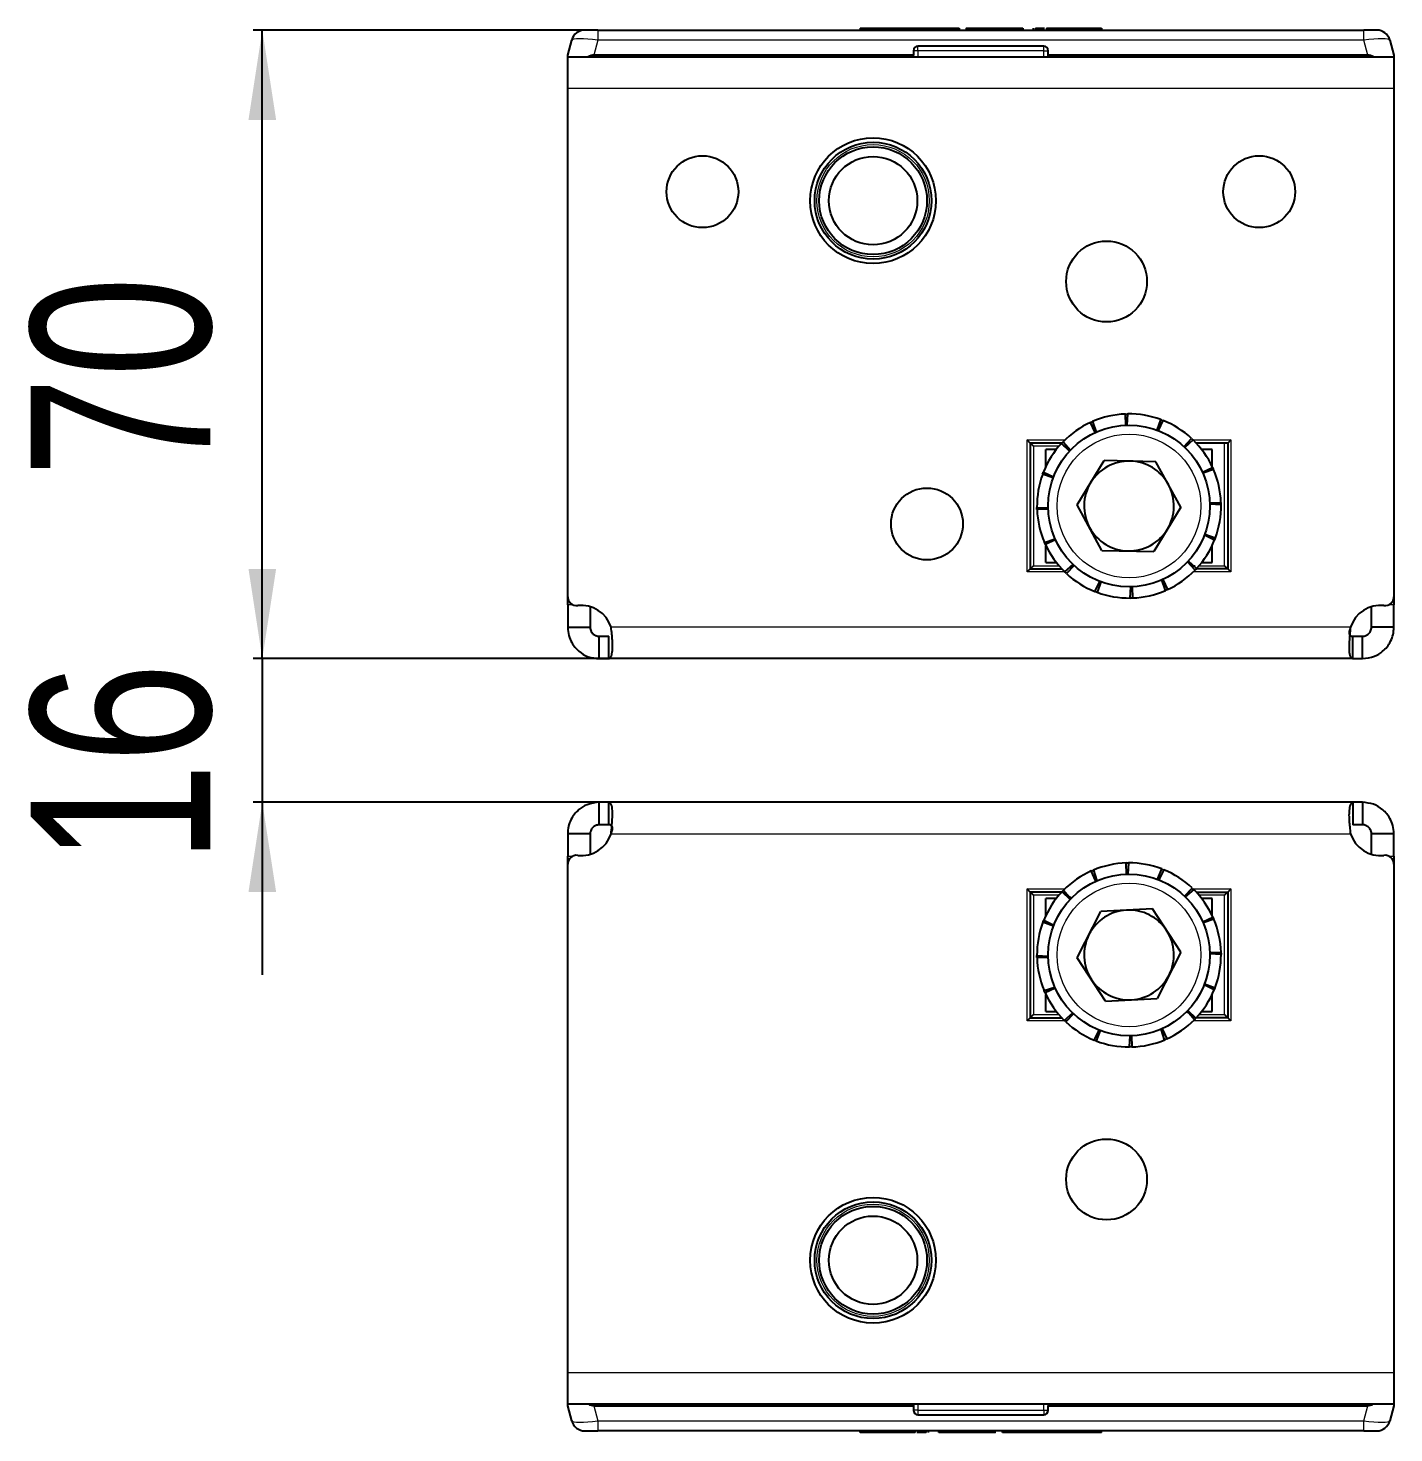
# Model space of a CAD drawing. Header units: millimetres. Extents: x 0 to 788, y 43 to 588.
# Drawn here: x 3.3 to 155.4, y 43.1 to 199.5 of the extents above; entities that cross this region are included whole.
import ezdxf

# ---------------------------------------------------------------- set-up
doc = ezdxf.new("R2010")
doc.units = ezdxf.units.MM
doc.layers.add('FORMAT', color=7, linetype='Continuous')
doc.styles.add('SLDTEXTSTYLE0', font='TXT', dxfattribs={"width": 0.75})
doc.dimstyles.new('SLDDIMSTYLE0', dxfattribs={"dimtxt": 20, "dimasz": 10, "dimexe": 0, "dimexo": 0.0625, "dimgap": 5, "dimtad": 2, "dimdec": 1, "dimrnd": 1e-09, "dimzin": 12, "dimdsep": 46, "dimtxsty": 'SLDTEXTSTYLE0', "dimsah": 1, "dimcen": 0.09, "dimadec": 0, "dimazin": 3, "dimtfac": 1, "dimtofl": 0, "dimtmove": 0, "dimatfit": 3, "dimfxl": 0, "dimfrac": 2, "dimtolj": 1, "dimtzin": 12, "dimarcsym": 0})
doc.dimstyles.new('SLDDIMSTYLE1', dxfattribs={"dimtxt": 20, "dimasz": 10, "dimexe": 0, "dimexo": 0.0625, "dimgap": 5, "dimtad": 2, "dimdec": 1, "dimrnd": 1e-09, "dimzin": 12, "dimdsep": 46, "dimtxsty": 'SLDTEXTSTYLE0', "dimsah": 1, "dimcen": 0.09, "dimadec": 0, "dimazin": 3, "dimtfac": 1, "dimtmove": 0, "dimatfit": 0, "dimfxl": 0, "dimfrac": 2, "dimtolj": 1, "dimtzin": 12, "dimarcsym": 0})

# ---------------------------------------------------------------- blocks, each defined once
blk = doc.blocks.new('_D_5')
at = {"layer": 'FORMAT'}
for p, q in [((65.28, 199.29), (28.38, 199.29)), ((29.38, 129.29), (29.38, 199.29)), ((67.96, 129.29), (28.38, 129.29))]:
    blk.add_line(p, q, dxfattribs=at)
for points in [[(29.38, 199.29), (27.84, 189.29), (30.92, 189.29)], [(29.38, 129.29), (30.92, 139.29), (27.84, 139.29)]]:
    blk.add_solid(points, dxfattribs=at)
at = {"layer": 'FORMAT', "insert": (3.6, 149.51), "char_height": 20, "attachment_point": 1, "rotation": 90, "style": 'SLDTEXTSTYLE0'}
blk.add_mtext('70', dxfattribs=at)
blk = doc.blocks.new('_D_6')
at = {"layer": 'FORMAT'}
for p, q in [((29.38, 129.29), (29.38, 148.52)), ((67.96, 129.29), (28.38, 129.29)), ((29.38, 129.29), (29.38, 113.29)), ((67.96, 113.29), (28.38, 113.29)), ((29.38, 113.29), (29.38, 94.06))]:
    blk.add_line(p, q, dxfattribs=at)
for points in [[(29.38, 129.29), (30.92, 139.29), (27.84, 139.29)], [(29.38, 113.29), (27.84, 103.29), (30.92, 103.29)]]:
    blk.add_solid(points, dxfattribs=at)
at = {"layer": 'FORMAT', "insert": (3.6, 106.51), "char_height": 20, "attachment_point": 1, "rotation": 90, "style": 'SLDTEXTSTYLE0'}
blk.add_mtext('16', dxfattribs=at)

msp = doc.modelspace()

# ---------------------------------------------------------------- linework, layer by layer
at = {"color": 7, "linetype": 'Continuous', "lineweight": 25}
for p, q in [((66.74, 199.29), (65.29, 199.29)), ((66.74, 199.29), (152.04, 199.29)), ((95.96, 199.49), (95.96, 199.29)), ((101.61, 199.49), (101.67, 199.49)), ((101.67, 199.49), (101.67, 199.29)), ((101.67, 199.49), (102.8, 199.49)), ((102.8, 199.49), (102.8, 199.29)), ((102.8, 199.49), (105.47, 199.49)), ((105.47, 199.49), (105.47, 199.29)), ((105.47, 199.49), (106.96, 199.49)), ((106.96, 199.49), (106.96, 199.29)), ((107.77, 199.51), (107.77, 199.29)), ((111.24, 199.49), (114.07, 199.49)), ((114.07, 199.49), (114.07, 199.29)), ((115.21, 199.49), (115.21, 199.29)), ((115.46, 199.49), (115.46, 199.29)), ((116.7, 199.49), (116.7, 199.29)), ((117.13, 199.49), (122.38, 199.49)), ((122.81, 199.49), (122.81, 199.29)), ((153.48, 199.29), (152.04, 199.29)), ((63.39, 196.49), (63.84, 198.18)), ((116.39, 197.49), (102.39, 197.49)), ((154.93, 198.18), (155.39, 196.49)), ((63.39, 196.29), (63.39, 196.49)), ((63.39, 192.79), (63.39, 196.29)), ((155.39, 196.29), (63.39, 196.29)), ((101.89, 196.49), (66.28, 196.49)), ((101.89, 196.99), (101.89, 196.49)), ((101.89, 196.29), (101.89, 196.49)), ((116.89, 196.49), (116.89, 196.99)), ((152.49, 196.49), (116.89, 196.49)), ((116.89, 196.29), (116.89, 196.49)), ((155.39, 196.49), (155.39, 196.29)), ((155.39, 196.29), (155.39, 192.79)), ((63.39, 136.19), (63.39, 192.79)), ((155.39, 192.79), (155.39, 136.19)), ((125.54, 155.28), (125.49, 156.53)), ((125.74, 156.54), (125.66, 155.28)), ((122.12, 154.46), (121.6, 155.6)), ((121.83, 155.7), (122.24, 154.51)), ((129.01, 154.73), (129.44, 155.9)), ((129.67, 155.81), (129.12, 154.68)), ((114.89, 153.29), (114.54, 153.64)), ((118.54, 153.43), (119.37, 152.49)), ((132, 152.89), (132.85, 153.81)), ((133.03, 153.64), (132.09, 152.81)), ((137.24, 153.64), (136.89, 153.29)), ((118.4, 153.29), (114.89, 153.29)), ((114.89, 153.29), (114.89, 139.29)), ((115.24, 152.94), (114.89, 153.29)), ((116.64, 150.7), (116.64, 152.59)), ((117.8, 152.59), (116.64, 152.59)), ((119.28, 152.4), (118.36, 153.25)), ((118.89, 153.04), (118.89, 152.77)), ((136.89, 153.29), (133.37, 153.29)), ((135.14, 152.59), (133.97, 152.59)), ((135.14, 150.7), (135.14, 152.59)), ((136.89, 153.29), (136.89, 139.29)), ((120.11, 146.42), (123.12, 151.35)), ((128.89, 151.22), (123.12, 151.35)), ((131.66, 146.15), (128.89, 151.22)), ((134.06, 150.05), (135.2, 150.57)), ((135.3, 150.34), (134.11, 149.93)), ((117.44, 149.41), (116.27, 149.84)), ((116.36, 150.07), (117.49, 149.53)), ((115.64, 146.14), (116.89, 146.07)), ((116.89, 145.94), (115.64, 145.89)), ((122.88, 141.35), (120.11, 146.42)), ((131.66, 146.15), (128.66, 141.22)), ((134.88, 146.63), (136.13, 146.68)), ((136.13, 146.43), (134.88, 146.51)), ((116.47, 142.23), (117.66, 142.64)), ((117.71, 142.52), (116.57, 142)), ((135.41, 142.5), (134.28, 143.05)), ((134.33, 143.17), (135.5, 142.73)), ((116.64, 139.99), (116.64, 141.87)), ((122.88, 141.35), (128.66, 141.22)), ((135.14, 139.99), (135.14, 141.87)), ((114.89, 139.29), (114.54, 138.94)), ((115.24, 139.64), (114.89, 139.29)), ((114.89, 139.29), (118.4, 139.29)), ((116.64, 139.99), (117.8, 139.99)), ((118.74, 138.94), (119.68, 139.77)), ((119.77, 139.68), (118.92, 138.76)), ((133.24, 139.14), (132.4, 140.08)), ((132.49, 140.17), (133.41, 139.32)), ((132.89, 139.54), (132.89, 139.81)), ((136.89, 139.29), (133.37, 139.29)), ((133.97, 139.99), (135.14, 139.99)), ((136.89, 139.29), (136.54, 139.64)), ((137.24, 138.94), (136.89, 139.29)), ((122.1, 136.76), (122.65, 137.89)), ((122.77, 137.85), (122.33, 136.67)), ((129.94, 136.87), (129.53, 138.06)), ((129.65, 138.11), (130.17, 136.98)), ((63.39, 135.29), (63.39, 136.19)), ((126.03, 136.04), (126.11, 137.29)), ((126.23, 137.29), (126.28, 136.04)), ((155.39, 136.19), (155.39, 135.29)), ((63.39, 135.29), (63.39, 132.79)), ((65.89, 135.07), (65.89, 132.79)), ((152.89, 132.79), (152.89, 135.07)), ((155.39, 132.79), (155.39, 135.29)), ((63.39, 132.79), (65.89, 132.79)), ((66.89, 129.29), (66.89, 131.79)), ((66.89, 131.79), (67.97, 131.79)), ((67.97, 129.29), (67.97, 131.79)), ((150.8, 129.29), (150.8, 131.79)), ((150.8, 131.79), (151.89, 131.79)), ((151.89, 129.29), (151.89, 131.79)), ((155.39, 132.79), (152.89, 132.79)), ((66.89, 129.29), (67.97, 129.29)), ((150.8, 129.29), (67.97, 129.29)), ((150.8, 129.29), (151.89, 129.29)), ((66.89, 110.79), (66.89, 113.29)), ((67.97, 113.29), (66.89, 113.29)), ((67.97, 110.79), (67.97, 113.29)), ((150.8, 113.29), (67.97, 113.29)), ((150.8, 113.29), (150.8, 110.79)), ((151.89, 113.29), (150.8, 113.29)), ((151.89, 113.29), (151.89, 110.79)), ((65.89, 109.79), (63.39, 109.79)), ((63.39, 109.79), (63.39, 107.28)), ((65.89, 109.79), (65.89, 107.5)), ((67.97, 110.79), (66.89, 110.79)), ((151.89, 110.79), (150.8, 110.79)), ((155.39, 109.79), (152.89, 109.79)), ((152.89, 107.5), (152.89, 109.79)), ((155.39, 107.28), (155.39, 109.79)), ((63.39, 106.39), (63.39, 107.28)), ((63.39, 49.79), (63.39, 106.39)), ((125.62, 105.28), (125.58, 106.53)), ((125.83, 106.54), (125.75, 105.29)), ((155.39, 107.28), (155.39, 106.39)), ((155.39, 106.39), (155.39, 49.79)), ((122.2, 104.5), (121.69, 105.64)), ((121.92, 105.74), (122.31, 104.55)), ((129.08, 104.7), (129.53, 105.87)), ((129.76, 105.78), (129.2, 104.65)), ((114.89, 103.29), (114.54, 103.64)), ((114.89, 103.29), (114.89, 89.29)), ((118.4, 103.29), (114.89, 103.29)), ((115.24, 102.94), (114.89, 103.29)), ((119.34, 102.46), (118.43, 103.32)), ((118.54, 103.29), (118.46, 103.29)), ((118.6, 103.5), (119.42, 102.55)), ((132.06, 102.84), (132.92, 103.74)), ((133.1, 103.57), (132.15, 102.75)), ((133.37, 103.29), (136.89, 103.29)), ((136.89, 103.29), (136.54, 102.94)), ((137.24, 103.64), (136.89, 103.29)), ((136.89, 103.29), (136.89, 89.29)), ((116.64, 100.7), (116.64, 102.59)), ((117.8, 102.59), (116.64, 102.59)), ((118.89, 103.04), (118.89, 102.89)), ((119.47, 102.6), (118.89, 102.93)), ((119.46, 102.59), (119.2, 102.59)), ((135.14, 102.59), (133.97, 102.59)), ((135.14, 100.7), (135.14, 102.59)), ((116.4, 100.16), (117.52, 99.6)), ((120.12, 95.98), (122.74, 101.13)), ((128.51, 101.43), (122.74, 101.13)), ((131.65, 96.59), (128.51, 101.43)), ((134.1, 99.97), (135.24, 100.49)), ((135.34, 100.26), (134.15, 99.86)), ((117.47, 99.48), (116.3, 99.93)), ((115.64, 96.23), (116.89, 96.15)), ((116.89, 96.02), (115.64, 95.99)), ((123.27, 91.14), (120.12, 95.98)), ((131.65, 96.59), (129.03, 91.45)), ((134.88, 96.55), (136.13, 96.59)), ((136.14, 96.34), (134.88, 96.43)), ((116.44, 92.32), (117.63, 92.71)), ((117.68, 92.6), (116.54, 92.09)), ((135.38, 92.41), (134.25, 92.97)), ((134.3, 93.09), (135.47, 92.64)), ((116.64, 89.99), (116.64, 91.87)), ((123.27, 91.14), (129.03, 91.45)), ((135.14, 89.99), (135.14, 91.87)), ((114.89, 89.29), (114.54, 88.94)), ((115.24, 89.64), (114.89, 89.29)), ((114.89, 89.29), (118.4, 89.29)), ((116.64, 89.99), (117.8, 89.99)), ((118.67, 89), (119.62, 89.83)), ((119.71, 89.74), (118.85, 88.83)), ((132.3, 89.98), (132.89, 89.64)), ((132.31, 89.99), (132.57, 89.99)), ((133.17, 89.08), (132.35, 90.02)), ((132.43, 90.11), (133.34, 89.26)), ((132.89, 89.54), (132.89, 89.69)), ((133.31, 89.29), (133.24, 89.29)), ((136.89, 89.29), (133.37, 89.29)), ((133.97, 89.99), (135.14, 89.99)), ((136.89, 89.29), (136.54, 89.64)), ((137.24, 88.94), (136.89, 89.29)), ((122.01, 86.8), (122.57, 87.92)), ((122.69, 87.87), (122.24, 86.71)), ((129.86, 86.84), (129.46, 88.03)), ((129.57, 88.08), (130.09, 86.94)), ((125.94, 86.04), (126.03, 87.29)), ((126.15, 87.29), (126.19, 86.04)), ((63.39, 46.29), (63.39, 49.79)), ((155.39, 49.79), (155.39, 46.29)), ((63.39, 46.09), (63.39, 46.29)), ((63.39, 46.29), (155.39, 46.29)), ((63.84, 44.4), (63.39, 46.09)), ((66.28, 46.09), (101.89, 46.09)), ((101.89, 46.29), (101.89, 46.09)), ((101.89, 46.09), (101.89, 45.59)), ((116.89, 46.29), (116.89, 46.09)), ((116.89, 46.09), (152.49, 46.09)), ((116.89, 45.59), (116.89, 46.09)), ((155.39, 46.09), (154.93, 44.4)), ((155.39, 46.29), (155.39, 46.09)), ((102.39, 45.09), (116.39, 45.09)), ((65.29, 43.29), (66.74, 43.29)), ((152.04, 43.29), (66.74, 43.29)), ((95.96, 43.09), (95.96, 43.29)), ((101.64, 43.09), (96.39, 43.09)), ((102.07, 43.09), (102.07, 43.29)), ((103.31, 43.09), (103.31, 43.29)), ((103.56, 43.09), (103.56, 43.29)), ((104.7, 43.09), (104.7, 43.29)), ((107.53, 43.09), (104.7, 43.09)), ((111, 43.06), (111, 43.29)), ((111.81, 43.09), (111.81, 43.29)), ((113.3, 43.09), (111.81, 43.09)), ((113.3, 43.09), (113.3, 43.29)), ((115.97, 43.09), (113.3, 43.09)), ((115.97, 43.09), (115.97, 43.29)), ((117.1, 43.09), (115.97, 43.09)), ((117.1, 43.09), (117.1, 43.29)), ((117.16, 43.09), (117.1, 43.09)), ((122.81, 43.09), (122.81, 43.29)), ((152.04, 43.29), (153.48, 43.29))]:
    msp.add_line(p, q, dxfattribs=at)
at = {"color": 8, "linetype": 'Continuous', "lineweight": 18}
for p, q in [((66.74, 199.29), (66.74, 198.18)), ((98.07, 199.49), (98.07, 199.29)), ((108.88, 199.49), (108.88, 199.29)), ((111.24, 199.49), (111.24, 199.29)), ((117.13, 199.49), (117.13, 199.29)), ((122.38, 199.49), (122.38, 199.29)), ((152.04, 198.18), (152.04, 199.29)), ((66.74, 198.18), (66.28, 196.49)), ((152.04, 198.18), (66.74, 198.18)), ((102.39, 196.99), (102.39, 197.49)), ((116.39, 196.99), (116.39, 197.49)), ((152.49, 196.49), (152.04, 198.18)), ((102.39, 196.99), (101.89, 196.99)), ((102.39, 196.99), (102.39, 196.29)), ((116.39, 196.99), (102.39, 196.99)), ((116.39, 196.99), (116.89, 196.99)), ((116.39, 196.29), (116.39, 196.99)), ((155.39, 192.79), (63.39, 192.79)), ((114.54, 138.94), (114.54, 153.64)), ((114.54, 153.64), (118.74, 153.64)), ((133.03, 153.64), (137.24, 153.64)), ((137.24, 153.64), (137.24, 138.94)), ((118.09, 152.94), (115.24, 152.94)), ((115.24, 152.94), (115.24, 139.64)), ((136.54, 139.64), (136.54, 153.29)), ((115.24, 139.64), (118.09, 139.64)), ((133.69, 139.64), (136.54, 139.64)), ((118.74, 138.94), (114.54, 138.94)), ((137.24, 138.94), (133.03, 138.94)), ((63.95, 135.29), (63.39, 135.29)), ((155.39, 135.29), (154.83, 135.29)), ((150.55, 132.79), (68.22, 132.79)), ((68.22, 109.79), (150.55, 109.79)), ((63.39, 107.28), (63.95, 107.28)), ((154.83, 107.28), (155.39, 107.28)), ((114.54, 103.64), (118.74, 103.64)), ((114.54, 88.94), (114.54, 103.64)), ((132.82, 103.64), (137.24, 103.64)), ((137.24, 103.64), (137.24, 88.94)), ((118.09, 102.94), (115.24, 102.94)), ((115.24, 102.94), (115.24, 89.64)), ((136.54, 102.94), (133.69, 102.94)), ((136.54, 89.64), (136.54, 102.94)), ((115.24, 89.64), (118.09, 89.64)), ((133.69, 89.64), (136.54, 89.64)), ((118.96, 88.94), (114.54, 88.94)), ((137.24, 88.94), (133.03, 88.94)), ((63.39, 49.79), (155.39, 49.79)), ((66.28, 46.09), (66.74, 44.4)), ((102.39, 45.59), (101.89, 45.59)), ((102.39, 46.29), (102.39, 45.59)), ((102.39, 45.59), (102.39, 45.09)), ((102.39, 45.59), (116.39, 45.59)), ((116.39, 45.59), (116.39, 46.29)), ((116.39, 45.59), (116.89, 45.59)), ((116.39, 45.59), (116.39, 45.09)), ((152.04, 44.4), (152.49, 46.09)), ((66.74, 44.4), (152.04, 44.4)), ((66.74, 44.4), (66.74, 43.29)), ((152.04, 43.29), (152.04, 44.4)), ((96.39, 43.09), (96.39, 43.29)), ((101.64, 43.09), (101.64, 43.29)), ((107.53, 43.09), (107.53, 43.29)), ((109.89, 43.09), (109.89, 43.29)), ((120.7, 43.09), (120.7, 43.29))]:
    msp.add_line(p, q, dxfattribs=at)
at = {"color": 7, "linetype": 'Continuous', "lineweight": 25}
for centre, radius in [((97.39, 180.29), 7), ((97.39, 180.29), 6.5), ((97.39, 180.29), 6), ((78.39, 181.29), 4), ((97.39, 180.29), 4.92), ((140.39, 181.29), 4), ((123.39, 171.29), 4.5), ((125.89, 146.29), 9), ((103.39, 144.29), 4), ((125.89, 96.29), 9), ((123.39, 71.29), 4.5), ((97.39, 62.29), 7), ((97.39, 62.29), 6.5), ((97.39, 62.29), 6), ((97.39, 62.29), 4.92)]:
    msp.add_circle(centre, radius, dxfattribs=at)
at = {"color": 8, "linetype": 'Continuous', "lineweight": 18}
for centre, radius in [((97.39, 180.29), 6.25), ((125.89, 146.29), 8), ((125.89, 96.29), 8), ((97.39, 62.29), 6.25)]:
    msp.add_circle(centre, radius, dxfattribs=at)
at = {"color": 7, "linetype": 'Continuous', "lineweight": 25}
for centre, radius, start, end in [((65.29, 197.79), 1.5, 90, 165), ((153.48, 197.79), 1.5, 15, 90), ((102.39, 196.99), 0.5, 90, 180), ((116.39, 196.99), 0.5, 0, 90), ((125.89, 146.29), 10.25, 92.2104, 113.3145), ((125.89, 146.29), 10.25, 69.7104, 90.8145), ((125.89, 146.29), 10.25, 114.7104, 135.8145), ((125.89, 146.29), 10.25, 47.2104, 68.3145), ((125.89, 146.29), 10.25, 24.7104, 45.8145), ((125.89, 146.29), 10.25, 137.2104, 158.3145), ((125.89, 146.29), 5, 88.6784, 148.6784), ((125.89, 146.29), 5, 28.6784, 88.6784), ((125.89, 146.29), 10.25, 2.2104, 23.3145), ((125.89, 146.29), 10.25, 159.7104, 180.8145), ((125.89, 146.29), 5, 148.6784, 208.6784), ((125.89, 146.29), 5, 328.6784, 28.6784), ((125.89, 146.29), 10.25, 182.2104, 203.3145), ((125.89, 146.29), 10.25, 339.7104, 0.8145), ((125.89, 146.29), 5, 208.6784, 268.6784), ((125.89, 146.29), 5, 268.6784, 328.6784), ((125.89, 146.29), 10.25, 317.2104, 338.3145), ((125.89, 146.29), 10.25, 204.7104, 225.8145), ((125.89, 146.29), 10.25, 227.2104, 248.3145), ((125.89, 146.29), 10.25, 294.7104, 315.8145), ((64.39, 136.19), 1, 180, 276.3794), ((125.89, 146.29), 10.25, 249.7104, 270.8145), ((125.89, 146.29), 10.25, 272.2104, 293.3145), ((154.39, 136.19), 1, 263.6206, 0), ((64.89, 131.72), 3.5, 17.8253, 96.3794), ((153.89, 131.72), 3.5, 83.6206, 162.1747), ((64.89, 110.86), 3.5, 263.6206, 342.1747), ((153.89, 110.86), 3.5, 197.8253, 276.3794), ((64.39, 106.39), 1, 83.6206, 180), ((125.89, 96.29), 10.25, 91.6868, 112.7909), ((125.89, 96.29), 10.25, 69.1868, 90.2909), ((154.39, 106.39), 1, 0, 96.3794), ((125.89, 96.29), 10.25, 114.1868, 135.2909), ((125.89, 96.29), 10.25, 46.6868, 67.7909), ((125.89, 96.29), 10.25, 136.6868, 157.7909), ((125.89, 96.29), 10.25, 24.1868, 45.2909), ((125.89, 96.29), 5, 93.0175, 153.0175), ((125.89, 96.29), 5, 33.0175, 93.0175), ((125.89, 96.29), 10.25, 1.6868, 22.7909), ((125.89, 96.29), 10.25, 159.1868, 180.2909), ((125.89, 96.29), 5, 333.0175, 33.0175), ((125.89, 96.29), 5, 153.0175, 213.0175), ((125.89, 96.29), 10.25, 181.6868, 202.7909), ((125.89, 96.29), 10.25, 339.1868, 0.2909), ((125.89, 96.29), 5, 273.0175, 333.0175), ((125.89, 96.29), 5, 213.0175, 273.0175), ((125.89, 96.29), 10.25, 316.6868, 337.7909), ((125.89, 96.29), 10.25, 204.1868, 225.2909), ((125.89, 96.29), 10.25, 226.6868, 247.7909), ((125.89, 96.29), 10.25, 294.1868, 315.2909), ((125.89, 96.29), 10.25, 249.1868, 270.2909), ((125.89, 96.29), 10.25, 271.6868, 292.7909), ((102.39, 45.59), 0.5, 180, 270), ((116.39, 45.59), 0.5, 270, 0), ((65.29, 44.79), 1.5, 195, 270), ((153.48, 44.79), 1.5, 270, 345)]:
    msp.add_arc(centre, radius, start, end, dxfattribs=at)
at = {"color": 8, "linetype": 'Continuous', "lineweight": 18}
for centre, major_axis, start_param, end_param in [((66.84, 197.79), (3, -0.38), 1.621093, 3.124852), ((151.93, 197.79), (3, 0.38), 0.016741, 1.520499), ((66.84, 44.79), (3, 0.38), 3.158333, 4.662092), ((151.93, 44.79), (3, -0.38), 4.762686, 6.266445)]:
    msp.add_ellipse(centre, major_axis=major_axis, ratio=0.123038, start_param=start_param, end_param=end_param, dxfattribs=at)
at = {"color": 7, "linetype": 'Continuous', "lineweight": 25}
for centre, major_axis, start_param, end_param in [((63.39, 184.9), (3.1, 11.57), 0.067037, 0.253072), ((155.39, 184.9), (-3.1, 11.57), 6.030113, 6.216148), ((63.39, 57.68), (3.1, -11.57), 6.030113, 6.216148), ((155.39, 57.68), (-3.1, -11.57), 0.067037, 0.253072)]:
    msp.add_ellipse(centre, major_axis=major_axis, ratio=0.250563, start_param=start_param, end_param=end_param, dxfattribs=at)
for points, knots in [([(95.96, 199.49), (96.33, 199.49), (97.02, 199.49), (97.74, 199.49), (98.07, 199.49)], [0, 0, 0, 0, 0.5368, 1, 1, 1, 1]), ([(98.07, 199.49), (98.57, 199.49), (99.51, 199.49), (100.7, 199.49), (101.42, 199.49), (101.6, 199.49), (101.61, 199.49)], [0, 0, 0, 0, 0.381983, 0.713352, 0.984017, 1, 1, 1, 1]), ([(107.79, 199.49), (107.78, 199.49), (107.76, 199.49), (107.91, 199.49), (108.28, 199.49), (108.67, 199.49), (108.88, 199.49)], [0, 0, 0, 0, 0.061615, 0.333035, 0.637399, 1, 1, 1, 1]), ([(108.88, 199.49), (109.04, 199.49), (109.4, 199.49), (110.2, 199.49), (110.83, 199.49), (111.24, 199.49)], [0, 0, 0, 0, 0.216742, 0.489643, 1, 1, 1, 1]), ([(115.46, 199.49), (115.52, 199.49), (115.62, 199.49), (115.93, 199.49), (116.21, 199.49), (116.42, 199.49), (116.49, 199.49)], [0, 0, 0, 0, 0.253358, 0.534255, 0.847657, 1, 1, 1, 1]), ([(115.64, 199.49), (115.75, 199.49), (116, 199.49), (116.31, 199.49), (116.48, 199.49), (116.49, 199.49)], [0, 0, 0, 0, 0.461603, 0.9874, 1, 1, 1, 1]), ([(116.7, 199.49), (116.71, 199.49), (116.72, 199.49), (116.84, 199.49), (116.98, 199.49), (117.08, 199.49), (117.13, 199.49)], [0, 0, 0, 0, 0.285248, 0.560563, 0.777151, 1, 1, 1, 1]), ([(122.38, 199.49), (122.44, 199.49), (122.57, 199.49), (122.71, 199.49), (122.8, 199.49), (122.81, 199.49), (122.81, 199.49)], [0, 0, 0, 0, 0.281303, 0.555629, 0.773878, 1, 1, 1, 1]), ([(125.49, 156.53), (125.53, 156.53), (125.59, 156.53), (125.68, 156.53), (125.72, 156.54), (125.74, 156.54)], [0, 0, 0, 0, 0.499981, 0.749988, 1, 1, 1, 1]), ([(121.6, 155.6), (121.64, 155.62), (121.7, 155.64), (121.77, 155.68), (121.81, 155.69), (121.83, 155.7)], [0, 0, 0, 0, 0.499981, 0.749988, 1, 1, 1, 1]), ([(129.44, 155.9), (129.48, 155.89), (129.54, 155.86), (129.62, 155.83), (129.65, 155.82), (129.67, 155.81)], [0, 0, 0, 0, 0.499981, 0.749988, 1, 1, 1, 1]), ([(118.36, 153.25), (118.39, 153.28), (118.43, 153.33), (118.49, 153.39), (118.52, 153.42), (118.54, 153.43)], [0, 0, 0, 0, 0.499981, 0.749988, 1, 1, 1, 1]), ([(132.85, 153.81), (132.88, 153.78), (132.92, 153.74), (132.99, 153.68), (133.02, 153.65), (133.03, 153.64)], [0, 0, 0, 0, 0.499981, 0.749988, 1, 1, 1, 1]), ([(135.2, 150.57), (135.21, 150.53), (135.24, 150.48), (135.27, 150.4), (135.29, 150.36), (135.3, 150.34)], [0, 0, 0, 0, 0.499981, 0.749988, 1, 1, 1, 1]), ([(116.27, 149.84), (116.29, 149.88), (116.31, 149.94), (116.34, 150.02), (116.35, 150.06), (116.36, 150.07)], [0, 0, 0, 0, 0.4999808, 0.7499881, 1, 1, 1, 1]), ([(115.64, 145.89), (115.64, 145.93), (115.64, 146), (115.64, 146.08), (115.64, 146.12), (115.64, 146.14)], [0, 0, 0, 0, 0.499981, 0.749988, 1, 1, 1, 1]), ([(136.13, 146.68), (136.13, 146.64), (136.13, 146.58), (136.13, 146.5), (136.13, 146.45), (136.13, 146.43)], [0, 0, 0, 0, 0.499981, 0.749988, 1, 1, 1, 1]), ([(135.5, 142.73), (135.49, 142.69), (135.46, 142.64), (135.43, 142.56), (135.42, 142.52), (135.41, 142.5)], [0, 0, 0, 0, 0.499981, 0.749988, 1, 1, 1, 1]), ([(116.57, 142), (116.56, 142.04), (116.53, 142.1), (116.5, 142.17), (116.48, 142.21), (116.47, 142.23)], [0, 0, 0, 0, 0.499981, 0.749988, 1, 1, 1, 1]), ([(133.41, 139.32), (133.38, 139.29), (133.34, 139.25), (133.28, 139.19), (133.25, 139.16), (133.24, 139.14)], [0, 0, 0, 0, 0.499981, 0.749988, 1, 1, 1, 1]), ([(118.92, 138.76), (118.89, 138.79), (118.85, 138.84), (118.79, 138.89), (118.76, 138.92), (118.74, 138.94)], [0, 0, 0, 0, 0.499981, 0.749988, 1, 1, 1, 1]), ([(122.33, 136.67), (122.29, 136.69), (122.23, 136.71), (122.16, 136.74), (122.12, 136.75), (122.1, 136.76)], [0, 0, 0, 0, 0.499981, 0.749988, 1, 1, 1, 1]), ([(130.17, 136.98), (130.13, 136.96), (130.08, 136.93), (130, 136.9), (129.96, 136.88), (129.94, 136.87)], [0, 0, 0, 0, 0.499981, 0.749988, 1, 1, 1, 1]), ([(126.28, 136.04), (126.24, 136.04), (126.18, 136.04), (126.09, 136.04), (126.05, 136.04), (126.03, 136.04)], [0, 0, 0, 0, 0.4999808, 0.7499881, 1, 1, 1, 1]), ([(63.39, 132.79), (63.41, 132.47), (63.46, 131.88), (63.86, 130.94), (64.57, 130.07), (65.67, 129.41), (66.47, 129.33), (66.89, 129.29)], [0, 0, 0, 0, 0.17084, 0.319217, 0.548103, 0.767822, 1, 1, 1, 1]), ([(65.89, 132.79), (65.89, 132.7), (65.91, 132.53), (66, 132.31), (66.11, 132.14), (66.24, 132.01), (66.38, 131.92), (66.61, 131.81), (66.77, 131.8), (66.89, 131.79)], [0, 0, 0, 0, 0.1543587, 0.2872828, 0.4004353, 0.4965437, 0.6043139, 0.7231511, 1, 1, 1, 1]), ([(67.97, 129.29), (68.03, 129.3), (68.13, 129.34), (68.27, 129.62), (68.37, 130.08), (68.39, 130.71), (68.37, 131.32), (68.32, 132.03), (68.25, 132.53), (68.22, 132.79)], [0, 0, 0, 0, 0.144067, 0.271276, 0.474907, 0.597997, 0.726338, 0.860245, 1, 1, 1, 1]), ([(150.55, 132.79), (150.52, 132.49), (150.47, 131.94), (150.4, 131.04), (150.38, 130.16), (150.51, 129.43), (150.7, 129.34), (150.8, 129.29)], [0, 0, 0, 0, 0.16069, 0.301312, 0.521951, 0.753573, 1, 1, 1, 1]), ([(150.55, 132.79), (150.52, 132.7), (150.47, 132.55), (150.41, 132.34), (150.39, 132.18), (150.4, 132.04), (150.45, 131.94), (150.56, 131.81), (150.7, 131.8), (150.8, 131.79)], [0, 0, 0, 0, 0.156786, 0.290809, 0.403501, 0.497298, 0.607133, 0.726181, 1, 1, 1, 1]), ([(151.89, 131.79), (152.01, 131.8), (152.23, 131.82), (152.49, 131.98), (152.67, 132.16), (152.79, 132.34), (152.87, 132.56), (152.88, 132.71), (152.89, 132.79)], [0, 0, 0, 0, 0.296302, 0.497469, 0.615497, 0.73607, 0.863114, 1, 1, 1, 1]), ([(151.89, 129.29), (152.34, 129.34), (153.15, 129.43), (154.06, 130), (154.65, 130.6), (155.05, 131.23), (155.33, 131.97), (155.37, 132.51), (155.39, 132.79)], [0, 0, 0, 0, 0.254149, 0.448213, 0.574908, 0.708872, 0.850468, 1, 1, 1, 1]), ([(66.89, 113.29), (66.43, 113.24), (65.62, 113.15), (64.71, 112.58), (64.12, 111.98), (63.72, 111.35), (63.44, 110.6), (63.4, 110.06), (63.39, 109.79)], [0, 0, 0, 0, 0.254149, 0.448213, 0.574908, 0.708872, 0.850468, 1, 1, 1, 1]), ([(68.22, 109.79), (68.25, 110.08), (68.3, 110.63), (68.37, 111.54), (68.4, 112.42), (68.26, 113.14), (68.07, 113.24), (67.97, 113.29)], [0, 0, 0, 0, 0.16069, 0.301312, 0.521951, 0.753573, 1, 1, 1, 1]), ([(150.8, 113.29), (150.75, 113.27), (150.65, 113.24), (150.5, 112.95), (150.4, 112.49), (150.38, 111.86), (150.4, 111.25), (150.46, 110.54), (150.52, 110.04), (150.55, 109.79)], [0, 0, 0, 0, 0.144067, 0.271276, 0.474907, 0.597997, 0.726338, 0.860245, 1, 1, 1, 1]), ([(155.39, 109.79), (155.36, 110.1), (155.31, 110.69), (154.92, 111.64), (154.2, 112.51), (153.11, 113.16), (152.3, 113.24), (151.89, 113.29)], [0, 0, 0, 0, 0.17084, 0.319217, 0.548103, 0.767822, 1, 1, 1, 1]), ([(66.89, 110.79), (66.76, 110.77), (66.55, 110.75), (66.28, 110.59), (66.1, 110.42), (65.98, 110.23), (65.9, 110.02), (65.89, 109.87), (65.89, 109.79)], [0, 0, 0, 0, 0.296302, 0.497469, 0.6154973, 0.73607, 0.8631142, 1, 1, 1, 1]), ([(68.22, 109.79), (68.25, 109.87), (68.3, 110.03), (68.36, 110.24), (68.38, 110.4), (68.37, 110.53), (68.32, 110.64), (68.21, 110.76), (68.07, 110.78), (67.97, 110.79)], [0, 0, 0, 0, 0.156786, 0.290809, 0.403501, 0.497298, 0.607133, 0.726181, 1, 1, 1, 1]), ([(152.89, 109.79), (152.88, 109.88), (152.87, 110.04), (152.77, 110.27), (152.66, 110.43), (152.53, 110.56), (152.39, 110.66), (152.16, 110.76), (152, 110.78), (151.89, 110.79)], [0, 0, 0, 0, 0.1543587, 0.2872828, 0.4004353, 0.4965437, 0.6043139, 0.7231511, 1, 1, 1, 1]), ([(125.58, 106.53), (125.63, 106.53), (125.69, 106.54), (125.77, 106.54), (125.81, 106.54), (125.83, 106.54)], [0, 0, 0, 0, 0.499981, 0.749988, 1, 1, 1, 1]), ([(121.69, 105.64), (121.72, 105.65), (121.78, 105.68), (121.86, 105.71), (121.9, 105.73), (121.92, 105.74)], [0, 0, 0, 0, 0.499981, 0.749988, 1, 1, 1, 1]), ([(129.53, 105.87), (129.57, 105.85), (129.63, 105.83), (129.7, 105.8), (129.74, 105.78), (129.76, 105.78)], [0, 0, 0, 0, 0.499981, 0.749988, 1, 1, 1, 1]), ([(118.43, 103.32), (118.46, 103.35), (118.5, 103.39), (118.56, 103.45), (118.59, 103.48), (118.6, 103.5)], [0, 0, 0, 0, 0.499981, 0.749988, 1, 1, 1, 1]), ([(132.92, 103.74), (132.95, 103.72), (132.99, 103.67), (133.05, 103.62), (133.08, 103.59), (133.1, 103.57)], [0, 0, 0, 0, 0.499981, 0.749988, 1, 1, 1, 1]), ([(116.3, 99.93), (116.32, 99.97), (116.34, 100.03), (116.37, 100.1), (116.39, 100.14), (116.4, 100.16)], [0, 0, 0, 0, 0.499981, 0.749988, 1, 1, 1, 1]), ([(135.24, 100.49), (135.25, 100.45), (135.28, 100.39), (135.31, 100.31), (135.33, 100.28), (135.34, 100.26)], [0, 0, 0, 0, 0.499981, 0.749988, 1, 1, 1, 1]), ([(115.64, 95.99), (115.64, 96.03), (115.64, 96.09), (115.64, 96.17), (115.64, 96.21), (115.64, 96.23)], [0, 0, 0, 0, 0.499981, 0.749988, 1, 1, 1, 1]), ([(136.13, 96.59), (136.13, 96.55), (136.13, 96.48), (136.14, 96.4), (136.14, 96.36), (136.14, 96.34)], [0, 0, 0, 0, 0.499981, 0.749988, 1, 1, 1, 1]), ([(116.54, 92.09), (116.52, 92.13), (116.49, 92.18), (116.46, 92.26), (116.44, 92.3), (116.44, 92.32)], [0, 0, 0, 0, 0.499981, 0.749988, 1, 1, 1, 1]), ([(135.47, 92.64), (135.45, 92.61), (135.43, 92.55), (135.4, 92.47), (135.38, 92.43), (135.38, 92.41)], [0, 0, 0, 0, 0.499981, 0.749988, 1, 1, 1, 1]), ([(133.34, 89.26), (133.32, 89.23), (133.27, 89.18), (133.21, 89.12), (133.19, 89.09), (133.17, 89.08)], [0, 0, 0, 0, 0.4999808, 0.7499881, 1, 1, 1, 1]), ([(118.85, 88.83), (118.82, 88.86), (118.78, 88.9), (118.72, 88.96), (118.69, 88.99), (118.67, 89)], [0, 0, 0, 0, 0.4999808, 0.7499881, 1, 1, 1, 1]), ([(122.24, 86.71), (122.2, 86.72), (122.15, 86.74), (122.07, 86.77), (122.03, 86.79), (122.01, 86.8)], [0, 0, 0, 0, 0.499981, 0.749988, 1, 1, 1, 1]), ([(130.09, 86.94), (130.05, 86.92), (129.99, 86.89), (129.91, 86.86), (129.88, 86.85), (129.86, 86.84)], [0, 0, 0, 0, 0.499981, 0.749988, 1, 1, 1, 1]), ([(126.19, 86.04), (126.15, 86.04), (126.08, 86.04), (126, 86.04), (125.96, 86.04), (125.94, 86.04)], [0, 0, 0, 0, 0.499981, 0.749988, 1, 1, 1, 1]), ([(96.39, 43.09), (96.33, 43.09), (96.2, 43.09), (96.06, 43.09), (95.97, 43.09), (95.96, 43.09), (95.96, 43.09)], [0, 0, 0, 0, 0.281303, 0.555629, 0.773878, 1, 1, 1, 1]), ([(102.07, 43.09), (102.06, 43.09), (102.05, 43.09), (101.93, 43.09), (101.79, 43.09), (101.69, 43.09), (101.64, 43.09)], [0, 0, 0, 0, 0.285248, 0.560563, 0.777151, 1, 1, 1, 1]), ([(103.31, 43.09), (103.26, 43.09), (103.15, 43.09), (102.85, 43.09), (102.56, 43.09), (102.35, 43.09), (102.28, 43.09)], [0, 0, 0, 0, 0.253358, 0.534255, 0.847657, 1, 1, 1, 1]), ([(103.13, 43.09), (103.02, 43.09), (102.77, 43.09), (102.47, 43.09), (102.29, 43.09), (102.28, 43.09)], [0, 0, 0, 0, 0.461603, 0.9874, 1, 1, 1, 1]), ([(109.89, 43.09), (109.74, 43.09), (109.38, 43.09), (108.58, 43.09), (107.94, 43.09), (107.53, 43.09)], [0, 0, 0, 0, 0.216742, 0.489643, 1, 1, 1, 1]), ([(110.98, 43.09), (110.99, 43.09), (111.02, 43.09), (110.86, 43.09), (110.49, 43.09), (110.1, 43.09), (109.89, 43.09)], [0, 0, 0, 0, 0.061615, 0.333035, 0.637399, 1, 1, 1, 1]), ([(120.7, 43.09), (120.2, 43.09), (119.27, 43.09), (118.07, 43.09), (117.35, 43.09), (117.17, 43.09), (117.16, 43.09)], [0, 0, 0, 0, 0.381983, 0.713352, 0.984017, 1, 1, 1, 1]), ([(122.81, 43.09), (122.44, 43.09), (121.75, 43.09), (121.04, 43.09), (120.7, 43.09)], [0, 0, 0, 0, 0.5368, 1, 1, 1, 1])]:
    msp.add_open_spline(points, degree=3, knots=knots, dxfattribs=at)
at = {"color": 8, "linetype": 'Continuous', "lineweight": 18}
for points, knots in [([(118.89, 153.04), (118.88, 153.04), (118.88, 153.03), (118.86, 153.02), (118.83, 153.01), (118.78, 152.99), (118.72, 152.97), (118.64, 152.94), (118.57, 152.94), (118.54, 152.94)], [0, 0, 0, 0, 0.114765, 0.239215, 0.374136, 0.520145, 0.663765, 0.791408, 1, 1, 1, 1]), ([(133.24, 139.64), (133.2, 139.63), (133.13, 139.63), (133.05, 139.61), (132.99, 139.59), (132.94, 139.56), (132.91, 139.55), (132.89, 139.54), (132.89, 139.54), (132.89, 139.54)], [0, 0, 0, 0, 0.208592, 0.3362351, 0.4798552, 0.6258636, 0.760785, 0.885235, 1, 1, 1, 1]), ([(118.89, 103.04), (118.88, 103.04), (118.88, 103.03), (118.86, 103.02), (118.83, 103.01), (118.8, 103), (118.78, 102.99)], [0, 0, 0, 0, 0.223996, 0.466894, 0.730231, 1, 1, 1, 1]), ([(132.99, 89.59), (132.98, 89.58), (132.94, 89.56), (132.91, 89.55), (132.89, 89.54), (132.89, 89.54), (132.89, 89.54)], [0, 0, 0, 0, 0.269769, 0.533106, 0.776004, 1, 1, 1, 1])]:
    msp.add_open_spline(points, degree=3, knots=knots, dxfattribs=at)

# ---------------------------------------------------------------- dimensions: what is measured, and where the dimension line sits
at = {"layer": 'FORMAT'}
for base, p2, dimstyle, picture, middle in [((29.38, 199.29), (65.29, 199.29), 'SLDDIMSTYLE0', '_D_5', (29.38, 164.29)), ((29.38, 113.29), (67.97, 113.29), 'SLDDIMSTYLE1', '_D_6', (29.38, 121.29))]:
    dim = msp.add_linear_dim(base=base, p1=(67.97, 129.29), p2=p2, angle=90, dimstyle=dimstyle, dxfattribs=at)
    dim.commit()
    dim.dimension.update_dxf_attribs({"geometry": picture, "text_midpoint": middle, "dimtype": 160})

doc.saveas('drawing.dxf')
